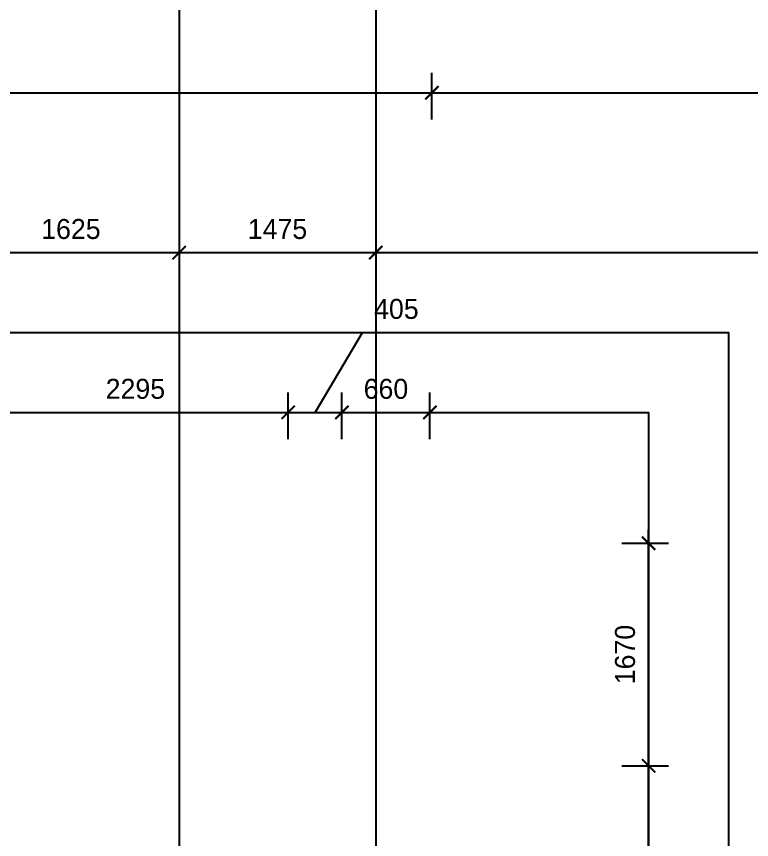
# Model space of a CAD drawing. Header units: millimetres. Extents: x 173236 to 801264, y -94969 to 615039.
# Drawn here: x 649930 to 655447, y 68691 to 74870 of the extents above; entities that cross this region are included whole.
import ezdxf

# ---------------------------------------------------------------- set-up
doc = ezdxf.new("R2010")
doc.units = ezdxf.units.MM
doc.header["$MEASUREMENT"] = 0
doc.header["$PDMODE"] = 2
doc.layers.add('00-Def-points', color=7, linetype='Continuous', plot=False)
doc.layers.add('VOX-A-ANNO-DIMS', color=160, linetype='Continuous')
doc.layers.add('VOX-A-ANNO-GRID-LINE', color=254, linetype='Continuous')
doc.styles.add('1.5 mm Rotis Annotative', font='', dxfattribs={"height": 1.5})
doc.styles.get('1.5 mm Rotis Annotative').set_extended_font_data('Rotis Sans Serif')
doc.dimstyles.new('1.5 mm Rotis Annotative', dxfattribs={"dimtxt": 1.5, "dimasz": 1, "dimexe": 1.5, "dimexo": 0, "dimgap": 1, "dimtad": 1, "dimdec": 0, "dimrnd": 5, "dimzin": 0, "dimdsep": 46, "dimtxsty": '1.5 mm Rotis Annotative', "dimblk": 'ARCHTICK', "dimcen": 0.09, "dimdle": 1, "dimadec": 0, "dimazin": 0, "dimtfac": 1, "dimtdec": 0, "dimtofl": 0, "dimtmove": 1, "dimatfit": 3, "dimfxl": 2, "dimfxlon": 1, "dimtolj": 1, "dimtzin": 0, "dimarcsym": 0})

# ---------------------------------------------------------------- blocks, each defined once
blk = doc.blocks.new('dd')
at = {"layer": 'VOX-A-ANNO-GRID-LINE', "transparency": 33554610}
for p, q in [((720702.9, 167663.3), (720702.9, 143734.2)), ((719226.7, 167547.3), (719226.7, 143618.2))]:
    blk.add_line(p, q, dxfattribs=at)
blk = doc.blocks.new('_ArchTick')
at = {"color": 0, "linetype": 'ByBlock', "const_width": 0.15}
blk.add_lwpolyline([(-0.5, -0.5), (0.5, 0.5)], dxfattribs=at)
blk = doc.blocks.new('*D476')
at = {"layer": 'Defpoints', "color": 0, "transparency": 16777216}
for p in [(649650.6, 176189.1), (651275.9, 176189.1), (651275.9, 176189.1)]:
    blk.add_point(p, dxfattribs=at)
at = {"layer": 'VOX-A-ANNO-DIMS', "color": 0, "lineweight": -2, "transparency": 16777216}
for p, q in [((649550.6, 176189.1), (651375.9, 176189.1)), ((649650.6, 176189.1), (649650.6, 176039.1)), ((651275.9, 176189.1), (651275.9, 176039.1))]:
    blk.add_line(p, q, dxfattribs=at)
at = {"layer": 'VOX-A-ANNO-DIMS', "color": 0, "lineweight": -2, "transparency": 16777216, "xscale": 100, "yscale": 100, "zscale": 100, "rotation": 180}
blk.add_blockref('_ArchTick', (649650.6, 176189.1), dxfattribs=at)
at = {"layer": 'VOX-A-ANNO-DIMS', "color": 0, "lineweight": -2, "transparency": 16777216, "xscale": 100, "yscale": 100, "zscale": 100}
blk.add_blockref('_ArchTick', (651275.9, 176189.1), dxfattribs=at)
at = {"layer": 'VOX-A-ANNO-DIMS', "color": 0, "transparency": 16777216, "insert": (650463.3, 176365.3), "char_height": 150, "attachment_point": 5, "style": '1.5 mm Rotis Annotative'}
blk.add_mtext('\\A1;1625', dxfattribs=at)
blk = doc.blocks.new('*D477')
at = {"layer": 'Defpoints', "color": 0, "transparency": 16777216}
for p in [(651275.9, 176189.1), (652752.1, 176189.1), (652752.1, 176189.1)]:
    blk.add_point(p, dxfattribs=at)
at = {"layer": 'VOX-A-ANNO-DIMS', "color": 0, "lineweight": -2, "transparency": 16777216}
for p, q in [((651175.9, 176189.1), (652852.1, 176189.1)), ((651275.9, 176189.1), (651275.9, 176039.1)), ((652752.1, 176189.1), (652752.1, 176039.1))]:
    blk.add_line(p, q, dxfattribs=at)
at = {"layer": 'VOX-A-ANNO-DIMS', "color": 0, "lineweight": -2, "transparency": 16777216, "xscale": 100, "yscale": 100, "zscale": 100, "rotation": 180}
blk.add_blockref('_ArchTick', (651275.9, 176189.1), dxfattribs=at)
at = {"layer": 'VOX-A-ANNO-DIMS', "color": 0, "lineweight": -2, "transparency": 16777216, "xscale": 100, "yscale": 100, "zscale": 100}
blk.add_blockref('_ArchTick', (652752.1, 176189.1), dxfattribs=at)
at = {"layer": 'VOX-A-ANNO-DIMS', "color": 0, "transparency": 16777216, "insert": (652014, 176365.3), "char_height": 150, "attachment_point": 5, "style": '1.5 mm Rotis Annotative'}
blk.add_mtext('\\A1;1475', dxfattribs=at)
blk = doc.blocks.new('*D437')
at = {"layer": 'Defpoints', "color": 0, "transparency": 16777216}
for p in [(654373.1, 174013.7), (654373.1, 159645.6), (657199.6, 159645.6)]:
    blk.add_point(p, dxfattribs=at)
at = {"layer": 'VOX-A-ANNO-DIMS', "color": 0, "lineweight": -2, "transparency": 16777216}
for p, q in [((657199.6, 174113.7), (657199.6, 159545.6)), ((656999.6, 174013.7), (657349.6, 174013.7)), ((656999.6, 159645.6), (657349.6, 159645.6))]:
    blk.add_line(p, q, dxfattribs=at)
at = {"layer": 'VOX-A-ANNO-DIMS', "color": 0, "lineweight": -2, "transparency": 16777216, "xscale": 100, "yscale": 100, "zscale": 100}
for p, rotation in [((657199.6, 174013.7), 90), ((657199.6, 159645.6), 270)]:
    blk.add_blockref('_ArchTick', p, dxfattribs=dict(at, rotation=rotation))
at = {"layer": 'VOX-A-ANNO-DIMS', "color": 0, "transparency": 16777216, "insert": (657023.4, 166829.7), "char_height": 150, "attachment_point": 5, "rotation": 90, "style": '1.5 mm Rotis Annotative'}
blk.add_mtext('\\A1;14370', dxfattribs=at)
blk = doc.blocks.new('*D438')
at = {"layer": 'Defpoints', "color": 0, "transparency": 16777216}
for p in [(653173.1, 177389.1), (636139.3, 171886.3), (653173.1, 171886.3)]:
    blk.add_point(p, dxfattribs=at)
at = {"layer": 'VOX-A-ANNO-DIMS', "color": 0, "lineweight": -2, "transparency": 16777216}
for p, q in [((636139.3, 177189.1), (636139.3, 177539.1)), ((653173.1, 177189.1), (653173.1, 177539.1)), ((636039.3, 177389.1), (653273.1, 177389.1))]:
    blk.add_line(p, q, dxfattribs=at)
at = {"layer": 'VOX-A-ANNO-DIMS', "color": 0, "lineweight": -2, "transparency": 16777216, "xscale": 100, "yscale": 100, "zscale": 100, "rotation": 180}
blk.add_blockref('_ArchTick', (636139.3, 177389.1), dxfattribs=at)
at = {"layer": 'VOX-A-ANNO-DIMS', "color": 0, "lineweight": -2, "transparency": 16777216, "xscale": 100, "yscale": 100, "zscale": 100}
blk.add_blockref('_ArchTick', (653173.1, 177389.1), dxfattribs=at)
at = {"layer": 'VOX-A-ANNO-DIMS', "color": 0, "transparency": 16777216, "insert": (644656.2, 177565.3), "char_height": 150, "attachment_point": 5, "style": '1.5 mm Rotis Annotative'}
blk.add_mtext('\\A1;17035', dxfattribs=at)
blk = doc.blocks.new('*D506')
at = {"layer": 'Defpoints', "color": 0, "transparency": 16777216}
for p in [(652093.9, 174989.1), (649800.6, 169865.3), (652093.9, 169072.6)]:
    blk.add_point(p, dxfattribs=at)
at = {"layer": 'VOX-A-ANNO-DIMS', "color": 0, "lineweight": -2, "transparency": 16777216}
for p, q in [((649800.6, 174789.1), (649800.6, 175139.1)), ((652093.9, 174789.1), (652093.9, 175139.1)), ((649700.6, 174989.1), (652193.9, 174989.1))]:
    blk.add_line(p, q, dxfattribs=at)
at = {"layer": 'VOX-A-ANNO-DIMS', "color": 0, "lineweight": -2, "transparency": 16777216, "xscale": 100, "yscale": 100, "zscale": 100}
for p, rotation in [((649800.6, 174989.1), 180.00000000007), ((652093.9, 174989.1), 7.002309186710079e-11)]:
    blk.add_blockref('_ArchTick', p, dxfattribs=dict(at, rotation=rotation))
at = {"layer": 'VOX-A-ANNO-DIMS', "color": 0, "transparency": 16777216, "insert": (650947.3, 175165.3), "char_height": 150, "attachment_point": 5, "style": '1.5 mm Rotis Annotative'}
blk.add_mtext('\\A1;2295', dxfattribs=at)
blk = doc.blocks.new('*D507')
at = {"layer": 'Defpoints', "color": 0, "transparency": 16777216}
for p in [(652497.5, 174989.1), (652093.9, 169072.6), (652497.5, 168932.8)]:
    blk.add_point(p, dxfattribs=at)
at = {"layer": 'VOX-A-ANNO-DIMS', "color": 0, "lineweight": -2, "transparency": 16777216}
for p, q in [((652295.7, 174989.1), (652652.1, 175589.1)), ((652652.1, 175589.1), (653161, 175589.1)), ((652093.9, 174789.1), (652093.9, 175139.1)), ((652497.5, 174789.1), (652497.5, 175139.1)), ((651993.9, 174989.1), (652597.5, 174989.1))]:
    blk.add_line(p, q, dxfattribs=at)
at = {"layer": 'VOX-A-ANNO-DIMS', "color": 0, "lineweight": -2, "transparency": 16777216, "xscale": 100, "yscale": 100, "zscale": 100}
for p, rotation in [((652093.9, 174989.1), 180.00000000007), ((652497.5, 174989.1), 7.002309186710079e-11)]:
    blk.add_blockref('_ArchTick', p, dxfattribs=dict(at, rotation=rotation))
at = {"layer": 'VOX-A-ANNO-DIMS', "color": 0, "transparency": 16777216, "insert": (652906.5, 175765.3), "char_height": 150, "attachment_point": 5, "style": '1.5 mm Rotis Annotative'}
blk.add_mtext('\\A1;405', dxfattribs=at)
blk = doc.blocks.new('*D508')
at = {"layer": 'Defpoints', "color": 0, "transparency": 16777216}
for p in [(653158.5, 174989.1), (652497.5, 168932.8), (653158.5, 168702.2)]:
    blk.add_point(p, dxfattribs=at)
at = {"layer": 'VOX-A-ANNO-DIMS', "color": 0, "lineweight": -2, "transparency": 16777216}
for p, q in [((652497.5, 174789.1), (652497.5, 175139.1)), ((653158.5, 174789.1), (653158.5, 175139.1)), ((652397.5, 174989.1), (653258.5, 174989.1))]:
    blk.add_line(p, q, dxfattribs=at)
at = {"layer": 'VOX-A-ANNO-DIMS', "color": 0, "lineweight": -2, "transparency": 16777216, "xscale": 100, "yscale": 100, "zscale": 100}
for p, rotation in [((652497.5, 174989.1), 180.00000000007), ((653158.5, 174989.1), 7.002309186710079e-11)]:
    blk.add_blockref('_ArchTick', p, dxfattribs=dict(at, rotation=rotation))
at = {"layer": 'VOX-A-ANNO-DIMS', "color": 0, "transparency": 16777216, "insert": (652828, 175165.3), "char_height": 150, "attachment_point": 5, "style": '1.5 mm Rotis Annotative'}
blk.add_mtext('\\A1;660', dxfattribs=at)
blk = doc.blocks.new('*D470')
at = {"layer": 'Defpoints', "color": 0, "transparency": 16777216}
for p in [(644099.8, 172336.3), (654799.6, 172336.3), (653158.5, 168702.2)]:
    blk.add_point(p, dxfattribs=at)
at = {"layer": 'VOX-A-ANNO-DIMS', "color": 0, "lineweight": -2, "transparency": 16777216}
for p, q in [((654799.6, 168602.2), (654799.6, 172436.3)), ((654599.6, 172336.3), (654949.6, 172336.3)), ((654599.6, 168702.2), (654949.6, 168702.2))]:
    blk.add_line(p, q, dxfattribs=at)
at = {"layer": 'VOX-A-ANNO-DIMS', "color": 0, "lineweight": -2, "transparency": 16777216, "xscale": 100, "yscale": 100, "zscale": 100}
for p, rotation in [((654799.6, 172336.3), 90), ((654799.6, 168702.2), 270)]:
    blk.add_blockref('_ArchTick', p, dxfattribs=dict(at, rotation=rotation))
at = {"layer": 'VOX-A-ANNO-DIMS', "color": 0, "transparency": 16777216, "insert": (654623.4, 170519.3), "char_height": 150, "attachment_point": 5, "rotation": 90, "style": '1.5 mm Rotis Annotative'}
blk.add_mtext('\\A1;3635', dxfattribs=at)
blk = doc.blocks.new('*D471')
at = {"layer": 'Defpoints', "color": 0, "transparency": 16777216}
for p in [(640411.2, 174006.8), (654799.6, 174006.8), (644099.8, 172336.3)]:
    blk.add_point(p, dxfattribs=at)
at = {"layer": 'VOX-A-ANNO-DIMS', "color": 0, "lineweight": -2, "transparency": 16777216}
for p, q in [((654799.6, 172236.3), (654799.6, 174106.8)), ((654599.6, 174006.8), (654949.6, 174006.8)), ((654599.6, 172336.3), (654949.6, 172336.3))]:
    blk.add_line(p, q, dxfattribs=at)
at = {"layer": 'VOX-A-ANNO-DIMS', "color": 0, "lineweight": -2, "transparency": 16777216, "xscale": 100, "yscale": 100, "zscale": 100}
for p, rotation in [((654799.6, 174006.8), 90), ((654799.6, 172336.3), 270)]:
    blk.add_blockref('_ArchTick', p, dxfattribs=dict(at, rotation=rotation))
at = {"layer": 'VOX-A-ANNO-DIMS', "color": 0, "transparency": 16777216, "insert": (654623.4, 173171.6), "char_height": 150, "attachment_point": 5, "rotation": 90, "style": '1.5 mm Rotis Annotative'}
blk.add_mtext('\\A1;1670', dxfattribs=at)
blk = doc.blocks.new('DIM')
at = {"layer": '00-Def-points'}
for points in [[(632074.5, 177389.1), (657199.6, 177389.1), (657199.6, 155864.9), (632074.5, 155864.9)], [(633274.5, 176189.1), (655999.6, 176189.1), (655999.6, 157064.9), (633274.5, 157064.9)], [(633874.5, 175589.1), (655399.6, 175589.1), (655399.6, 157664.9), (633874.5, 157664.9)], [(634474.5, 174989.1), (654799.6, 174989.1), (654799.6, 158264.9), (634474.5, 158264.9)]]:
    blk.add_lwpolyline(points, close=True, dxfattribs=at)
at = {"layer": 'VOX-A-ANNO-DIMS'}
for p1, p2, distance, picture, middle in [((636139.3, 171886.3), (653173.1, 171886.3), 5502.8, '*D438', (644656.2, 177565.3)), ((654373.1, 174013.7), (654373.1, 159645.6), 2826.5, '*D437', (657023.4, 166829.7))]:
    dim = blk.add_aligned_dim(p1=p1, p2=p2, distance=distance, dimstyle='1.5 mm Rotis Annotative', dxfattribs=at)
    dim.commit()
    dim.dimension.update_dxf_attribs({"geometry": picture, "text_midpoint": middle})
for base, p1, p2, angle, picture, middle in [((651275.9, 176189.1), (649650.6, 176189.1), (651275.9, 176189.1), 180, '*D476', (650463.3, 176365.3)), ((652752.1, 176189.1), (651275.9, 176189.1), (652752.1, 176189.1), 180, '*D477', (652014, 176365.3)), ((652093.9, 174989.1), (649800.6, 169865.3), (652093.9, 169072.6), 180, '*D506', (650947.3, 175165.3)), ((653158.5, 174989.1), (652497.5, 168932.8), (653158.5, 168702.2), 180, '*D508', (652828, 175165.3)), ((654799.6074, 174006.7701), (644099.7694, 172336.3418), (640411.1866, 174006.7701), 270, '*D471', (654623.4118, 173171.556)), ((654799.6, 172336.3), (653158.5, 168702.2), (644099.8, 172336.3), 270, '*D470', (654623.4, 170519.3))]:
    dim = blk.add_linear_dim(base=base, p1=p1, p2=p2, angle=angle, dimstyle='1.5 mm Rotis Annotative', dxfattribs=at)
    dim.commit()
    dim.dimension.update_dxf_attribs({"geometry": picture, "text_midpoint": middle})
dim = blk.add_linear_dim(base=(652497.5, 174989.1), p1=(652093.9, 169072.6), p2=(652497.5, 168932.8), angle=180, dimstyle='1.5 mm Rotis Annotative', dxfattribs=at)
dim.commit()
dim.dimension.update_dxf_attribs({"geometry": '*D507', "text_midpoint": (652752.1, 175589.1), "dimtype": 128})

msp = doc.modelspace()

# ---------------------------------------------------------------- block references
msp.add_blockref('DIM', (-125, -103091.9))
at = {"layer": 'VOX-A-ANNO-GRID-LINE'}
msp.add_blockref('dd', (-68075.9, -91301.9), dxfattribs=at)

doc.saveas('drawing.dxf')
